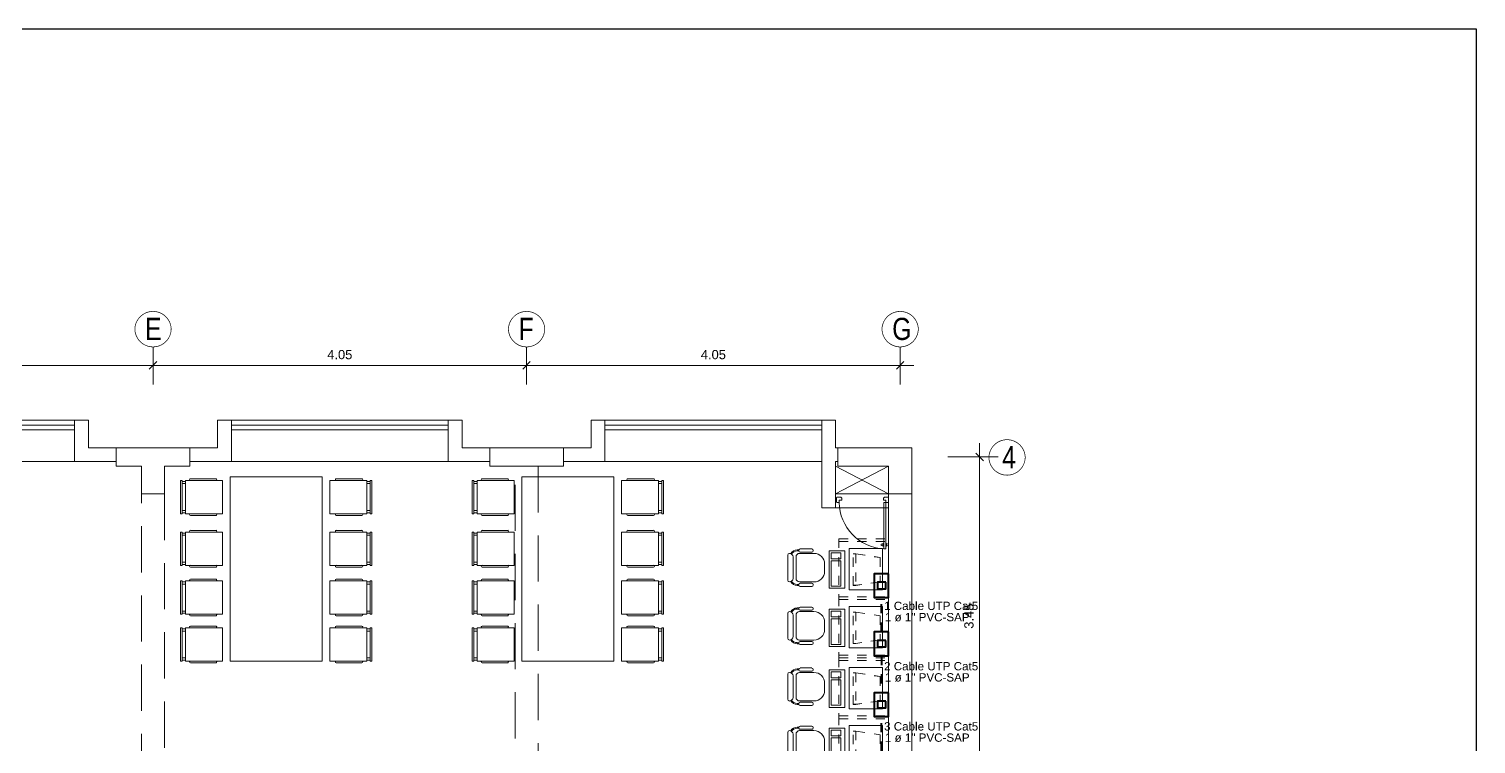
# Model space of a CAD drawing. Header units: millimetres. Extents: x 3354 to 3637, y 1117 to 1358.
# Drawn here: x 3393.81 to 3409.5, y 1274.73 to 1282.48 of the extents above; entities that cross this region are included whole.
import ezdxf

# ---------------------------------------------------------------- set-up
doc = ezdxf.new("R2010")
doc.units = ezdxf.units.MM
for name, pattern in [('ACAD_ISO04W100', [30, 24, -3, 0, -3]), ('ACAD_ISO07W100', [3, 0, -3]), ('DASHED2', [0.375, 0.25, -0.125]), ('DIVIDEX2', [63.5, 25.4, -12.7, 0, -12.7, 0, -12.7])]:
    doc.linetypes.add(name, pattern=pattern)
for name, color, linetype, lineweight in [('CASCO', 252, 'Continuous', 9), ('CONDUCTOR', 162, 'Continuous', 40), ('RED SEGURIDAD', 153, 'ACAD_ISO04W100', 40), ('TEX-ELEC', 7, 'Continuous', 30)]:
    doc.layers.add(name, color=color, linetype=linetype, lineweight=lineweight)
doc.layers.add('Efec-muebles', color=7, linetype='Continuous', lineweight=13, true_color=0x85826f)
doc.styles.get("Standard").update_dxf_attribs({"font": 'arial.ttf'})
doc.styles.add('style1', font='arial.ttf')
doc.dimstyles.new('Esc  1  50', dxfattribs={"dimtxt": 0.1, "dimasz": 0.08, "dimexe": 0.2, "dimexo": 0.15, "dimgap": 0.065, "dimtad": 1, "dimzin": 4, "dimdsep": 46, "dimtxsty": 'Standard', "dimblk": 'OBLIQUE', "dimcen": 0.12, "dimdle": 0.15, "dimadec": 0, "dimazin": 0, "dimtfac": 1, "dimtix": 1, "dimtmove": 0, "dimatfit": 3, "dimldrblk": 'OBLIQUE', "dimfxl": 1, "dimarcsym": 0})

# ---------------------------------------------------------------- blocks, each defined once
blk = doc.blocks.new('dssa')
at = {"layer": 'Efec-muebles'}
for p, q in [((0, 0.024), (0.036, 0.024)), ((0, 0), (0.036, 0)), ((0, -0.292), (0.036, -0.292)), ((0, -0.316), (0.036, -0.316))]:
    blk.add_line(p, q, dxfattribs=at)
for points in [[(0, -0.326), (-0.4, -0.326), (-0.4, 0.034), (0, 0.034), (0, -0.326)], [(-0.053, 0.053), (-0.331, 0.053)], [(-0.331, 0.034), (-0.053, 0.034)], [(-0.331, -0.326), (-0.053, -0.326)], [(-0.053, -0.345), (-0.331, -0.345)]]:
    blk.add_lwpolyline(points, dxfattribs=at)
blk.add_lwpolyline([(0.054, 0.034), (0.036, 0.034), (0.036, -0.326), (0.054, -0.326)], close=True, dxfattribs=at)
for centre, start, end in [((-0.331, 0.043), 90, 270), ((-0.053, 0.043), 270, 90), ((-0.331, -0.336), 90, 270), ((-0.053, -0.336), 270, 90)]:
    blk.add_arc(centre, 0.00947, start, end, dxfattribs=at)
blk = doc.blocks.new('RECTANG')
for p, q in [((1, 1), (0, 1)), ((0, 1), (0, 0)), ((1, 0), (1, 1)), ((0, 0), (1, 0))]:
    blk.add_line(p, q)
blk = doc.blocks.new('f')
at = {"layer": 'Efec-muebles'}
for p, q in [((896.963, 841.27), (896.963, 841.27)), ((896.982, 841.289), (897.253, 841.289)), ((897.272, 841.27), (897.272, 841.27)), ((897.593, 841.27), (897.593, 841.27)), ((897.612, 841.289), (897.883, 841.289)), ((897.902, 841.27), (897.902, 841.27)), ((896.914, 841.029), (896.914, 841.153)), ((896.924, 841.188), (896.924, 841.167)), ((896.93, 841.168), (896.933, 841.168)), ((896.935, 841.188), (896.935, 841.168)), ((896.949, 841.153), (896.949, 841.029)), ((896.963, 841.005), (896.963, 841.16)), ((897.233, 841.231), (897.001, 841.231)), ((897.001, 841.199), (897.233, 841.199)), ((897.272, 841.16), (897.272, 841.005)), ((897.286, 841.153), (897.286, 841.029)), ((897.299, 841.188), (897.299, 841.168)), ((897.305, 841.168), (897.301, 841.168)), ((897.311, 841.188), (897.311, 841.167)), ((897.32, 841.029), (897.32, 841.153)), ((897.545, 841.029), (897.545, 841.153)), ((897.554, 841.188), (897.554, 841.167)), ((897.56, 841.168), (897.564, 841.168)), ((897.566, 841.188), (897.566, 841.168)), ((897.579, 841.153), (897.579, 841.029)), ((897.593, 841.005), (897.593, 841.16)), ((897.864, 841.231), (897.632, 841.231)), ((897.632, 841.199), (897.864, 841.199)), ((897.902, 841.16), (897.902, 841.005)), ((897.916, 841.153), (897.916, 841.029)), ((897.93, 841.188), (897.93, 841.168)), ((897.935, 841.168), (897.932, 841.168)), ((897.941, 841.188), (897.941, 841.167)), ((897.951, 841.029), (897.951, 841.153)), ((896.933, 841.014), (896.93, 841.014)), ((897.301, 841.014), (897.305, 841.014)), ((897.564, 841.014), (897.56, 841.014)), ((897.932, 841.014), (897.935, 841.014)), ((897.156, 840.889), (897.079, 840.889)), ((897.786, 840.889), (897.709, 840.889))]:
    blk.add_line(p, q, dxfattribs=at)
at = {"layer": 'Efec-muebles', "linetype": 'ACAD_ISO07W100', "ltscale": 0.01}
for p, q in [((896.804, 840.735), (896.804, 840.195)), ((896.804, 840.735), (897.502, 840.735)), ((896.804, 840.735), (896.804, 840.195)), ((896.834, 840.735), (896.816, 840.735)), ((896.834, 840.735), (896.834, 840.195)), ((896.834, 840.735), (896.834, 840.195)), ((897.434, 840.735), (897.434, 840.195)), ((897.434, 840.735), (898.049, 840.735)), ((897.464, 840.735), (897.464, 840.195)), ((898.094, 840.735), (898.049, 840.735)), ((898.064, 840.735), (898.064, 840.195)), ((898.094, 840.735), (898.094, 840.195)), ((896.968, 840.58), (896.968, 840.55)), ((897.308, 840.58), (896.968, 840.58)), ((896.968, 840.58), (896.968, 840.55)), ((897.309, 840.58), (896.968, 840.58)), ((896.968, 840.55), (897.308, 840.55)), ((896.968, 840.55), (897.007, 840.288)), ((896.968, 840.55), (897.309, 840.55)), ((896.968, 840.55), (897.008, 840.288)), ((897.27, 840.288), (897.308, 840.55)), ((897.27, 840.288), (897.309, 840.55)), ((897.308, 840.55), (897.308, 840.58)), ((897.309, 840.55), (897.309, 840.58)), ((897.309, 840.55), (897.309, 840.58)), ((897.598, 840.58), (897.598, 840.55)), ((897.939, 840.58), (897.598, 840.58)), ((897.598, 840.55), (897.939, 840.55)), ((897.598, 840.55), (897.638, 840.288)), ((897.9, 840.288), (897.939, 840.55)), ((897.939, 840.55), (897.939, 840.58)), ((897.939, 840.55), (897.939, 840.58)), ((896.804, 840.195), (897.464, 840.195)), ((897.007, 840.288), (897.27, 840.288)), ((897.008, 840.288), (897.27, 840.288)), ((897.434, 840.195), (898.094, 840.195)), ((897.638, 840.288), (897.9, 840.288))]:
    blk.add_line(p, q, dxfattribs=at)
at = {"layer": 'Efec-muebles'}
for centre, radius, start, end in [((897.001, 841.188), 0.0773, 117.8806, 180), ((897.001, 841.188), 0.0657, 117.6195, 180), ((896.982, 841.27), 0.0193, 90, 180), ((897.001, 841.27), 0.0387, 180, 270), ((897.233, 841.27), 0.0387, 270, 0), ((897.253, 841.27), 0.0193, 0, 90), ((897.233, 841.188), 0.0657, 0, 62.3805), ((897.233, 841.188), 0.0773, 360, 62.1194), ((897.632, 841.188), 0.0773, 117.8806, 180), ((897.632, 841.188), 0.0657, 117.6195, 180), ((897.612, 841.27), 0.0193, 90, 180), ((897.632, 841.27), 0.0387, 180, 270), ((897.864, 841.27), 0.0387, 270, 0), ((897.883, 841.27), 0.0193, 0, 90), ((897.864, 841.188), 0.0657, 0, 62.3805), ((897.864, 841.188), 0.0773, 360, 62.1194), ((896.93, 841.153), 0.0155, 90, 180), ((896.933, 841.153), 0.0155, 0, 90), ((897.001, 841.16), 0.0387, 90, 180), ((897.233, 841.16), 0.0387, 0, 90), ((897.301, 841.153), 0.0155, 90, 180), ((897.305, 841.153), 0.0155, 0, 90), ((897.56, 841.153), 0.0155, 90, 180), ((897.564, 841.153), 0.0155, 0, 90), ((897.632, 841.16), 0.0387, 90, 180), ((897.864, 841.16), 0.0387, 0, 90), ((897.932, 841.153), 0.0155, 90, 180), ((897.935, 841.153), 0.0155, 0, 90), ((896.93, 841.029), 0.0155, 180, 270), ((896.933, 841.029), 0.0155, 270, 0), ((897.079, 841.005), 0.116, 180, 270), ((897.156, 841.005), 0.116, 270, 0), ((897.301, 841.029), 0.0155, 180, 270), ((897.305, 841.029), 0.0155, 270, 0), ((897.56, 841.029), 0.0155, 180, 270), ((897.564, 841.029), 0.0155, 270, 0), ((897.709, 841.005), 0.116, 180, 270), ((897.786, 841.005), 0.116, 270, 0), ((897.932, 841.029), 0.0155, 180, 270), ((897.935, 841.029), 0.0155, 270, 0)]:
    blk.add_arc(centre, radius, start, end, dxfattribs=at)
for p, xscale, yscale, zscale, rotation in [((897.341, 840.839), 0.4049999999990632, 0.1705263157894024, 0.4049999999990632, 179.9999999976197), ((897.021, 840.818), 0.06394736842003113, 0.1065789473682344, 0.06394736842003113, 179.9999999976572), ((897.319, 840.818), 0.2771052631587736, 0.1065789473682344, 0.2771052631587736, 179.9999999976258), ((897.971, 840.839), 0.4049999999990632, 0.1705263157894024, 0.4049999999990632, 179.9999999976197), ((897.651, 840.818), 0.06394736842003113, 0.1065789473682344, 0.06394736842003113, 179.9999999976572), ((897.949, 840.818), 0.2771052631587736, 0.1065789473682344, 0.2771052631587736, 179.9999999976258), ((897.357, 840.622), 0.4476315789474938, 0.3623684210524516, 0.4476315789474938, 179.9999999976135), ((897.987, 840.622), 0.4476315789474938, 0.3623684210524516, 0.4476315789474938, 179.9999999976135)]:
    blk.add_blockref('RECTANG', p, dxfattribs=dict(at, xscale=xscale, yscale=yscale, zscale=zscale, rotation=rotation))
blk = doc.blocks.new('_Oblique')
at = {"color": 0, "linetype": 'ByBlock', "lineweight": -2}
blk.add_line((-0.5, -0.5), (0.5, 0.5), dxfattribs=at)
blk = doc.blocks.new('*D288')
at = {"layer": 'CASCO', "color": 0, "lineweight": -2, "transparency": 16777216}
for p, q in [((3368.486, 1272.608), (3368.486, 1273.01)), ((3372.536, 1272.603), (3372.536, 1273.01)), ((3368.336, 1272.81), (3372.686, 1272.81))]:
    blk.add_line(p, q, dxfattribs=at)
at = {"layer": 'Defpoints', "color": 0, "transparency": 16777216}
for p in [(3372.536, 1272.81), (3368.486, 1272.458), (3372.536, 1272.453)]:
    blk.add_point(p, dxfattribs=at)
at = {"layer": 'CASCO', "color": 0, "lineweight": -2, "transparency": 16777216, "xscale": 0.08, "yscale": 0.08, "zscale": 0.08, "rotation": 180}
blk.add_blockref('_Oblique', (3368.486, 1272.81), dxfattribs=at)
at = {"layer": 'CASCO', "color": 0, "lineweight": -2, "transparency": 16777216, "xscale": 0.08, "yscale": 0.08, "zscale": 0.08}
blk.add_blockref('_Oblique', (3372.536, 1272.81), dxfattribs=at)
at = {"layer": 'CASCO', "color": 0, "transparency": 16777216, "insert": (3370.511, 1272.926), "char_height": 0.1, "attachment_point": 5}
blk.add_mtext('4.05', dxfattribs=at)
blk = doc.blocks.new('*D289')
at = {"layer": 'CASCO', "color": 0, "lineweight": -2, "transparency": 16777216}
for p, q in [((3372.536, 1272.603), (3372.536, 1273.01)), ((3376.586, 1272.603), (3376.586, 1273.01)), ((3372.386, 1272.81), (3376.736, 1272.81))]:
    blk.add_line(p, q, dxfattribs=at)
at = {"layer": 'Defpoints', "color": 0, "transparency": 16777216}
for p in [(3376.586, 1272.81), (3372.536, 1272.453), (3376.586, 1272.453)]:
    blk.add_point(p, dxfattribs=at)
at = {"layer": 'CASCO', "color": 0, "lineweight": -2, "transparency": 16777216, "xscale": 0.08, "yscale": 0.08, "zscale": 0.08, "rotation": 180}
blk.add_blockref('_Oblique', (3372.536, 1272.81), dxfattribs=at)
at = {"layer": 'CASCO', "color": 0, "lineweight": -2, "transparency": 16777216, "xscale": 0.08, "yscale": 0.08, "zscale": 0.08}
blk.add_blockref('_Oblique', (3376.586, 1272.81), dxfattribs=at)
at = {"layer": 'CASCO', "color": 0, "transparency": 16777216, "insert": (3374.561, 1272.926), "char_height": 0.1, "attachment_point": 5}
blk.add_mtext('4.05', dxfattribs=at)
blk = doc.blocks.new('*D290')
at = {"layer": 'CASCO', "color": 0, "lineweight": -2, "transparency": 16777216}
for p, q in [((3376.586, 1272.603), (3376.586, 1273.01)), ((3380.636, 1272.603), (3380.636, 1273.01)), ((3376.436, 1272.81), (3380.786, 1272.81))]:
    blk.add_line(p, q, dxfattribs=at)
at = {"layer": 'Defpoints', "color": 0, "transparency": 16777216}
for p in [(3380.636, 1272.81), (3376.586, 1272.453), (3380.636, 1272.453)]:
    blk.add_point(p, dxfattribs=at)
at = {"layer": 'CASCO', "color": 0, "lineweight": -2, "transparency": 16777216, "xscale": 0.08, "yscale": 0.08, "zscale": 0.08, "rotation": 180}
blk.add_blockref('_Oblique', (3376.586, 1272.81), dxfattribs=at)
at = {"layer": 'CASCO', "color": 0, "lineweight": -2, "transparency": 16777216, "xscale": 0.08, "yscale": 0.08, "zscale": 0.08}
blk.add_blockref('_Oblique', (3380.636, 1272.81), dxfattribs=at)
at = {"layer": 'CASCO', "color": 0, "transparency": 16777216, "insert": (3378.611, 1272.926), "char_height": 0.1, "attachment_point": 5}
blk.add_mtext('4.05', dxfattribs=at)
blk = doc.blocks.new('*D294')
at = {"layer": 'CASCO', "color": 0, "lineweight": -2, "transparency": 16777216}
for p, q in [((3381.498, 1271.967), (3381.498, 1268.217)), ((3381.152, 1271.817), (3381.698, 1271.817)), ((3381.152, 1268.367), (3381.698, 1268.367))]:
    blk.add_line(p, q, dxfattribs=at)
at = {"layer": 'Defpoints', "color": 0, "transparency": 16777216}
for p in [(3381.002, 1271.817), (3381.002, 1268.367), (3381.498, 1268.367)]:
    blk.add_point(p, dxfattribs=at)
at = {"layer": 'CASCO', "color": 0, "lineweight": -2, "transparency": 16777216, "xscale": 0.08, "yscale": 0.08, "zscale": 0.08}
for p, rotation in [((3381.498, 1271.817), 90), ((3381.498, 1268.367), 270)]:
    blk.add_blockref('_Oblique', p, dxfattribs=dict(at, rotation=rotation))
at = {"layer": 'CASCO', "color": 0, "transparency": 16777216, "insert": (3381.382, 1270.092), "char_height": 0.1, "attachment_point": 5, "rotation": 90}
blk.add_mtext('3.45', dxfattribs=at)
blk = doc.blocks.new('cgytutytry')
at = {"layer": 'CASCO'}
for p, q in [((-4.482, 891.175), (-4.487, 891.175)), ((-4.487, 891.175), (-4.487, 891.1)), ((-4.487, 891.1), (-4.487, 891.175)), ((-4.487, 891.175), (-4.482, 891.175)), ((-4.467, 891.08), (-4.487, 891.1)), ((-4.467, 891.08), (-4.487, 891.1)), ((-4.482, 891.18), (-4.482, 891.175)), ((-4.391, 891.18), (-4.482, 891.18)), ((-4.482, 891.175), (-4.482, 891.18)), ((-4.432, 891.08), (-4.467, 891.08)), ((-4.432, 891.08), (-4.467, 891.08)), ((-4.386, 891.126), (-4.432, 891.126)), ((-4.432, 891.126), (-4.432, 891.08)), ((-4.391, 891.18), (-4.391, 891.175)), ((-4.391, 891.18), (-4.391, 891.175)), ((-4.386, 891.175), (-4.391, 891.175)), ((-4.391, 891.175), (-4.386, 891.175)), ((-4.386, 891.175), (-4.386, 891.126)), ((-4.386, 891.175), (-4.386, 891.126)), ((-4.386, 891.085), (-4.386, 891.126)), ((-4.386, 891.126), (-3.497, 891.126)), ((-3.497, 891.085), (-4.386, 891.085)), ((-3.598, 891.132), (-3.598, 891.14)), ((-3.598, 891.14), (-3.594, 891.14)), ((-3.55, 891.132), (-3.598, 891.132)), ((-3.598, 891.075), (-3.598, 891.08)), ((-3.598, 891.08), (-3.55, 891.08)), ((-3.594, 891.075), (-3.598, 891.075)), ((-3.594, 891.155), (-3.589, 891.175)), ((-3.594, 891.14), (-3.594, 891.155)), ((-3.594, 891.057), (-3.594, 891.075)), ((-3.589, 891.037), (-3.594, 891.057)), ((-3.589, 891.175), (-3.559, 891.175)), ((-3.559, 891.037), (-3.589, 891.037)), ((-3.559, 891.175), (-3.554, 891.155)), ((-3.554, 891.057), (-3.559, 891.037)), ((-3.554, 891.155), (-3.554, 891.137)), ((-3.554, 891.137), (-3.55, 891.137)), ((-3.55, 891.075), (-3.554, 891.075)), ((-3.554, 891.075), (-3.554, 891.057)), ((-3.55, 891.137), (-3.55, 891.132)), ((-3.55, 891.08), (-3.55, 891.075)), ((-3.497, 891.126), (-3.497, 891.085)), ((-4.467, 890.281), (-4.487, 890.261)), ((-4.487, 890.261), (-4.467, 890.281)), ((-4.487, 890.261), (-4.487, 890.185)), ((-4.487, 890.185), (-4.487, 890.261)), ((-4.487, 890.185), (-4.482, 890.185)), ((-4.482, 890.185), (-4.487, 890.185)), ((-4.482, 890.185), (-4.482, 890.18)), ((-4.482, 890.18), (-4.482, 890.185)), ((-4.482, 890.18), (-4.391, 890.18)), ((-4.467, 890.281), (-4.433, 890.281)), ((-4.467, 890.281), (-4.433, 890.281)), ((-4.433, 890.281), (-4.433, 890.231)), ((-4.433, 890.231), (-4.386, 890.231)), ((-4.391, 890.185), (-4.386, 890.185)), ((-4.391, 890.185), (-4.391, 890.18)), ((-4.386, 890.185), (-4.391, 890.185)), ((-4.391, 890.185), (-4.391, 890.18)), ((-4.386, 890.231), (-4.386, 890.185)), ((-4.386, 890.231), (-4.386, 890.185))]:
    blk.add_line(p, q, dxfattribs=at)
for points in [[(-4.432, 891.08), (-4.432, 891.126), (-4.386, 891.126)], [(-4.386, 890.231), (-4.433, 890.231), (-4.433, 890.281)]]:
    blk.add_lwpolyline(points, dxfattribs=at)
for points in [[(-3.497, 891.126), (-3.497, 891.085), (-4.386, 891.085), (-4.386, 891.126)], [(-3.55, 891.132), (-3.55, 891.137), (-3.598, 891.137), (-3.598, 891.132)], [(-3.55, 891.08), (-3.55, 891.075), (-3.598, 891.075), (-3.598, 891.08)], [(-3.554, 891.14), (-3.554, 891.155), (-3.559, 891.175), (-3.589, 891.175), (-3.594, 891.155), (-3.594, 891.14)], [(-3.554, 891.071), (-3.554, 891.057), (-3.559, 891.037), (-3.589, 891.037), (-3.594, 891.057), (-3.594, 891.071)]]:
    blk.add_lwpolyline(points, close=True, dxfattribs=at)
blk.add_arc((-4.408, 891.143), 0.913, 271.3362, 356.359, dxfattribs=at)
blk = doc.blocks.new('1PIDS')
at = {"layer": 'CASCO', "lineweight": 0}
for p, q in [((3371.686, 1272.217), (3369.336, 1272.217)), ((3375.736, 1272.217), (3373.386, 1272.217)), ((3379.786, 1272.217), (3377.436, 1272.217)), ((3371.686, 1271.767), (3369.336, 1271.767)), ((3375.736, 1271.767), (3373.386, 1271.767)), ((3379.786, 1271.767), (3377.436, 1271.767))]:
    blk.add_line(p, q, dxfattribs=at)
at = {"layer": 'CASCO', "lineweight": 5}
for p, q in [((3379.936, 1271.717), (3380.511, 1271.417)), ((3380.511, 1271.717), (3379.936, 1271.417))]:
    blk.add_line(p, q, dxfattribs=at)
at = {"layer": 'CASCO', "ltscale": 2, "const_width": 0.0076}
for points in [[(3372.733, 1273.207, 0.951688), (3372.339, 1273.207, 1)], [(3376.783, 1273.207, 0.951688), (3376.389, 1273.207, 1)], [(3380.833, 1273.207, 0.951688), (3380.439, 1273.207, 1)], [(3381.598, 1271.817, -0.951688), (3381.992, 1271.817, -1)]]:
    blk.add_lwpolyline(points, format="xyb", close=True, dxfattribs=at)
at = {"layer": 'CASCO', "ltscale": 2}
for points in [[(3371.686, 1272.217), (3371.836, 1272.217), (3371.836, 1271.917), (3372.136, 1271.917), (3372.136, 1271.767), (3371.686, 1271.767)], [(3373.386, 1272.217), (3373.236, 1272.217), (3373.236, 1271.917), (3372.936, 1271.917), (3372.936, 1271.767), (3373.386, 1271.767)], [(3376.186, 1271.917), (3375.886, 1271.917), (3375.886, 1272.217), (3375.736, 1272.217), (3375.736, 1271.767), (3376.186, 1271.767)], [(3377.436, 1272.217), (3377.286, 1272.217), (3377.286, 1271.917), (3376.986, 1271.917), (3376.986, 1271.767), (3377.436, 1271.767)]]:
    blk.add_lwpolyline(points, close=True, dxfattribs=at)
blk.add_lwpolyline([(3379.936, 1271.767), (3379.961, 1271.767), (3379.961, 1271.917), (3379.936, 1271.917), (3379.936, 1272.217), (3379.786, 1272.217), (3379.786, 1271.267), (3379.786, 1271.267), (3379.936, 1271.267), (3379.936, 1271.267), (3379.936, 1271.267), (3379.936, 1271.767)], dxfattribs=at)
at = {"layer": 'CASCO'}
for points in [[(3369.336, 1272.163), (3371.686, 1272.163), (3371.686, 1272.113), (3369.336, 1272.113), (3369.336, 1272.163)], [(3373.386, 1272.163), (3375.736, 1272.163), (3375.736, 1272.113), (3373.386, 1272.113), (3373.386, 1272.163)], [(3377.436, 1272.163), (3379.786, 1272.163), (3379.786, 1272.113), (3377.436, 1272.113), (3377.436, 1272.163)], [(3376.186, 1271.717), (3376.186, 1271.917), (3376.986, 1271.917), (3376.986, 1271.717), (3376.186, 1271.717)], [(3379.961, 1271.917), (3380.761, 1271.917), (3380.761, 1271.417), (3380.511, 1271.417), (3380.511, 1271.717), (3379.961, 1271.717), (3379.961, 1271.917)]]:
    blk.add_lwpolyline(points, dxfattribs=at)
for points in [[(3372.136, 1271.717), (3372.411, 1271.717), (3372.411, 1271.417), (3372.661, 1271.417), (3372.661, 1271.717), (3372.936, 1271.717), (3372.936, 1271.917), (3372.936, 1271.917), (3372.136, 1271.917), (3372.136, 1271.917)], [(3380.511, 1268.492), (3380.761, 1268.492), (3380.761, 1271.417), (3380.511, 1271.417)]]:
    blk.add_lwpolyline(points, close=True, dxfattribs=at)
at = {"layer": 'CASCO', "linetype": 'DASHED2', "ltscale": 2}
for points in [[(3376.461, 1271.717), (3376.711, 1271.717), (3376.711, 1265.017), (3376.461, 1265.017)], [(3372.411, 1271.417), (3372.661, 1271.417), (3372.661, 1265.317), (3372.411, 1265.317)]]:
    blk.add_lwpolyline(points, close=True, dxfattribs=at)
at = {"layer": 'CASCO', "lineweight": 5}
blk.add_lwpolyline([(3379.936, 1271.267), (3380.511, 1271.267), (3380.511, 1271.417), (3379.936, 1271.417)], close=True, dxfattribs=at)
at = {"layer": 'CASCO', "lineweight": 13, "xscale": 0.5650878199641471, "yscale": 0.5650878199641471, "zscale": 0.5650878199641471, "rotation": 270}
blk.add_blockref('cgytutytry', (2876.916, 1268.845), dxfattribs=at)
at = {"layer": 'CASCO', "style": 'style1', "width": 0.8}
for s, p in [('E', (3372.45, 1273.085)), ('F', (3376.5, 1273.085)), ('G', (3380.55, 1273.085)), ('4', (3381.742, 1271.695))]:
    blk.add_text(s, height=0.24, dxfattribs=at).set_placement(p)
at = {"layer": 'CASCO'}
for base, p1, p2, picture, middle in [((3372.536, 1272.81), (3368.486, 1272.458), (3372.536, 1272.453), '*D288', (3370.511, 1272.926)), ((3376.586, 1272.81), (3372.536, 1272.453), (3376.586, 1272.453), '*D289', (3374.561, 1272.926)), ((3380.636, 1272.81), (3376.586, 1272.453), (3380.636, 1272.453), '*D290', (3378.611, 1272.926))]:
    dim = blk.add_linear_dim(base=base, p1=p1, p2=p2, dimstyle='Esc  1  50', dxfattribs=at)
    dim.commit()
    dim.dimension.update_dxf_attribs({"geometry": picture, "text_midpoint": middle})
dim = blk.add_linear_dim(base=(3381.498, 1268.367), p1=(3381.002, 1271.817), p2=(3381.002, 1268.367), angle=90, dimstyle='Esc  1  50', dxfattribs=at)
dim.commit()
dim.dimension.update_dxf_attribs({"geometry": '*D294', "text_midpoint": (3381.382, 1270.092)})

msp = doc.modelspace()

# ---------------------------------------------------------------- linework, layer by layer
at = {"ltscale": 2}
msp.add_lwpolyline([(3363.18, 1282.477), (3409.498, 1282.477), (3409.498, 1246.339), (3363.18, 1246.339)], close=True, dxfattribs=at)
at = {"layer": 'CONDUCTOR'}
for points in [[(3403.129, 1276.574), (3402.974, 1276.574), (3402.974, 1276.316), (3403.129, 1276.316)], [(3403.097, 1276.482), (3403.009, 1276.482), (3403.009, 1276.412), (3403.097, 1276.412)], [(3403.129, 1275.944), (3402.974, 1275.944), (3402.974, 1275.686), (3403.129, 1275.686)], [(3403.097, 1275.852), (3403.009, 1275.852), (3403.009, 1275.782), (3403.097, 1275.782)], [(3403.129, 1275.284), (3402.974, 1275.284), (3402.974, 1275.026), (3403.129, 1275.026)], [(3403.097, 1275.192), (3403.009, 1275.192), (3403.009, 1275.122), (3403.097, 1275.122)]]:
    msp.add_lwpolyline(points, close=True, dxfattribs=at)
at = {"layer": 'Efec-muebles', "elevation": 1.306}
for points in [[(3395.989, 1275.625), (3395.989, 1277.625), (3396.989, 1277.625), (3396.989, 1275.625)], [(3399.151, 1275.625), (3399.151, 1277.625), (3400.151, 1277.625), (3400.151, 1275.625)]]:
    msp.add_lwpolyline(points, close=True, dxfattribs=at)
at = {"layer": 'RED SEGURIDAD', "linetype": 'DIVIDEX2', "ltscale": 0.004}
for points in [[(3403.052, 1275.944), (3403.052, 1276.316)], [(3403.052, 1275.686), (3403.052, 1275.284)], [(3403.052, 1274.654), (3403.052, 1275.026)]]:
    msp.add_lwpolyline(points, dxfattribs=at)

# ---------------------------------------------------------------- block references
at = {"layer": 'CASCO'}
msp.add_blockref('1PIDS', (22.618, 6.022), dxfattribs=at)
at = {"layer": 'Efec-muebles', "rotation": 180}
for p in [(3395.506, 1277.258, 1.306), (3398.668, 1277.258, 1.306), (3395.506, 1276.699, 1.306), (3398.668, 1276.699, 1.306), (3395.506, 1276.17, 1.306), (3398.668, 1276.17, 1.306), (3395.506, 1275.661, 1.306), (3398.668, 1275.661, 1.306)]:
    msp.add_blockref('dssa', p, dxfattribs=at)
at = {"layer": 'Efec-muebles', "xscale": -1}
for name, p, rotation in [('dssa', (3397.471, 1277.258, 1.306), 180), ('dssa', (3400.633, 1277.258, 1.306), 180), ('dssa', (3397.471, 1276.699, 1.306), 180), ('dssa', (3400.633, 1276.699, 1.306), 180), ('f', (4243.324, 2173.757), 90), ('dssa', (3397.471, 1276.17, 1.306), 180), ('dssa', (3400.633, 1276.17, 1.306), 180), ('dssa', (3397.471, 1275.661, 1.306), 180), ('dssa', (3400.633, 1275.661, 1.306), 180), ('f', (4243.324, 2172.467), 90)]:
    msp.add_blockref(name, p, dxfattribs=dict(at, rotation=rotation))

# ---------------------------------------------------------------- texts
at = {"layer": 'TEX-ELEC', "linetype": 'ByBlock', "char_height": 0.09, "attachment_point": 1}
for s, insert, width in [('1 Cable UTP Cat5', (3403.08, 1276.271), 1.10517), ('1 ø 1" PVC-SAP', (3403.089, 1276.149), 1.55719), ('2 Cable UTP Cat5', (3403.08, 1275.617), 1.10517), ('1 ø 1" PVC-SAP', (3403.089, 1275.496), 1.55719), ('3 Cable UTP Cat5', (3403.08, 1274.965), 1.10517), ('1 ø 1" PVC-SAP', (3403.089, 1274.843), 1.55719)]:
    msp.add_mtext(s, dxfattribs=dict(at, insert=insert, width=width))

doc.saveas('drawing.dxf')
